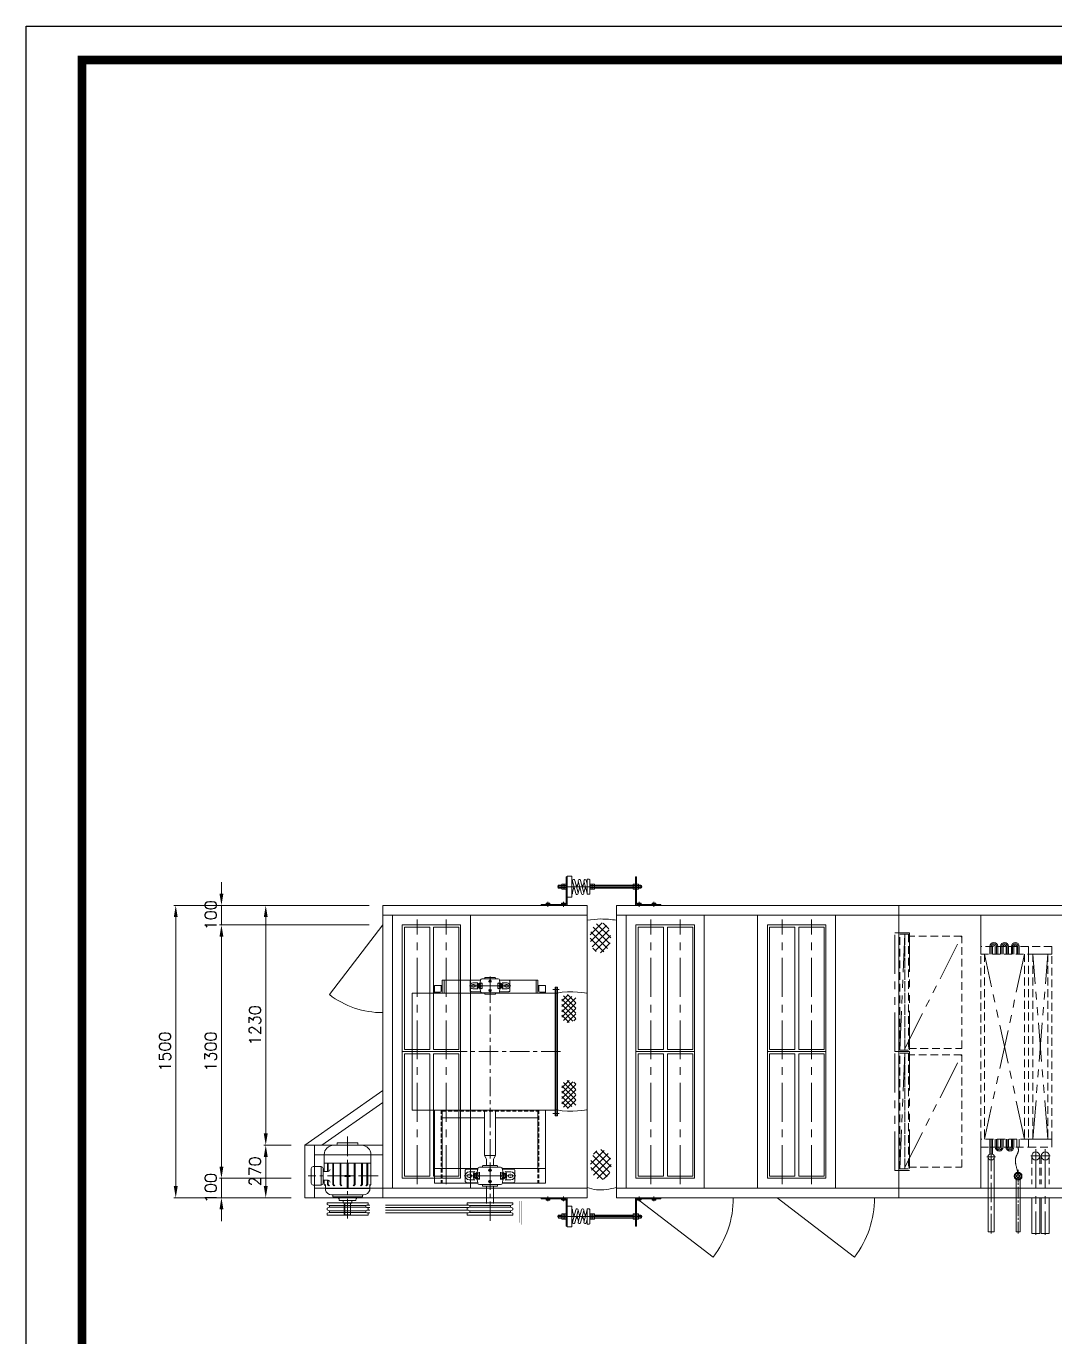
# Model space of a CAD drawing. Extents: x -50 to 18185, y -671 to 12273.
# Drawn here: x -50 to 5230, y 5548 to 12273 of the extents above; entities that cross this region are included whole.
import ezdxf

# ---------------------------------------------------------------- set-up
doc = ezdxf.new("R2010")
doc.units = 0
doc.header["$LTSCALE"] = 80
doc.header["$MEASUREMENT"] = 0
for name, pattern in [('CEN', [26, 20, -2, 2, -2]), ('CENTER', [2, 1.25, -0.25, 0.25, -0.25]), ('CENTER2', [1.125, 0.75, -0.125, 0.125, -0.125]), ('CENTERX2', [4, 2.5, -0.5, 0.5, -0.5]), ('CX2', [8.2, 0.2, -1, 6, -1]), ('H2', [4, 3, -1]), ('HIDDEN', [0.375, 0.25, -0.125]), ('HIDDENX2', [0.75, 0.5, -0.25]), ('PHANTOMX2', [5, 2.5, -0.5, 0.5, -0.5, 0.5, -0.5])]:
    doc.linetypes.add(name, pattern=pattern)
doc.layers.get('0').update_dxf_attribs({"linetype": 'CONTINUOUS', "lineweight": 18})
doc.layers.get('DEFPOINTS').update_dxf_attribs({"linetype": 'CONTINUOUS', "lineweight": 18})
for name, color, linetype, lineweight in [('2', 2, 'HIDDENX2', 18), ('3', 2, 'CONTINUOUS', 18), ('6', 3, 'CX2', 18), ('9', 2, 'H2', 18), ('ACT', 7, 'CONTINUOUS', 18), ('C', 1, 'CENTER', 18), ('CEN', 1, 'CEN', 18), ('DIM', 4, 'CONTINUOUS', 18), ('LIN', 2, 'CONTINUOUS', 18), ('NACHI', 16, 'CONTINUOUS', 18), ('SMS', 220, 'CONTINUOUS', 18), ('SOL-M-1', 4, 'CONTINUOUS', 18)]:
    doc.layers.add(name, color=color, linetype=linetype, lineweight=lineweight)
doc.layers.add('FORM', color=7, linetype='CONTINUOUS')
doc.styles.get("Standard").update_dxf_attribs({"font": 'txt.shx', "bigfont": '2hs.shx'})
doc.dimstyles.get("Standard").update_dxf_attribs({"dimscale": 0, "dimtxt": 60, "dimasz": 60, "dimexe": 10, "dimexo": 70, "dimgap": 25, "dimtad": 1, "dimdec": 0, "dimlfac": -1, "dimzin": 0, "dimdsep": 46, "dimtxsty": 'Standard', "dimcen": 0, "dimclrd": 1, "dimclre": 1, "dimadec": 0, "dimazin": 0, "dimtfac": 1, "dimtdec": 0, "dimtix": 1, "dimtmove": 1, "dimatfit": 2, "dimfxl": 0, "dimtolj": 1, "dimtzin": 0, "dimlwd": 5, "dimlwe": 5, "dimarcsym": 0})

# ---------------------------------------------------------------- blocks, each defined once
blk = doc.blocks.new('DXC-UP')
at = {"color": 2, "ltscale": 30}
for p, q in [((37.9, 50.1), (37.9, 435)), ((37.9, 435), (69.6, 435)), ((69.6, 50.1), (69.6, 435)), ((69.6, 50.1), (69.6, 435)), ((181.8, 166.3), (181.8, 435)), ((181.8, 435), (201.8, 435)), ((201.8, 435), (201.8, 166.6)), ((47.4, 0), (47.4, 35.5)), ((47.4, 0), (47.4, -40)), ((49, 0), (58.6, 0)), ((60.1, 0), (60.1, 35.5)), ((60.1, 0), (60.1, -40)), ((74.9, 0), (74.9, -40)), ((87.6, 0), (87.6, -40)), ((102.4, 0), (102.4, -40)), ((115.1, 0), (115.1, -40)), ((129.9, 0), (129.9, -40)), ((142.6, 0), (142.6, -40)), ((157.4, 0), (157.4, -40)), ((170.1, 0), (170.1, -40)), ((184.9, 0), (197.6, 0)), ((184.9, 0), (184.9, -40)), ((197.6, 0), (197.6, -40)), ((47.4, -1030), (47.4, -990)), ((60.1, -1030), (60.1, -990)), ((74.9, -1030), (74.9, -990)), ((87.6, -1030), (87.6, -990)), ((102.4, -1030), (102.4, -990)), ((115.1, -1030), (115.1, -990)), ((129.9, -1030), (129.9, -990)), ((142.6, -1030), (142.6, -990)), ((157.4, -1030), (157.4, -990)), ((170.1, -1030), (170.1, -990)), ((184.9, -1030), (184.9, -990)), ((197.6, -1030), (197.6, -990))]:
    blk.add_line(p, q, dxfattribs=at)
for centre, radius in [((192, 149.1), 20), ((53.7, 50.1), 15.9)]:
    blk.add_circle(centre, radius, dxfattribs=at)
at = {"color": 4, "linetype": 'CENTER', "ltscale": 30}
for radius in [15, 7.94]:
    blk.add_circle((192, 149.1), radius, dxfattribs=at)
at = {"color": 2, "ltscale": 30}
for centre, radius, start, end in [((95, 0), 20.1, 0, 180), ((95, 0), 7.4, 0, 180), ((150, 0), 20.1, 0, 180), ((150, 0), 7.4, 0, 180), ((67.5, -1030), 20.1, 180, 0), ((67.5, -1030), 7.4, 180, 0), ((122.5, -1030), 20.1, 180, 0), ((122.5, -1030), 7.4, 180, 0), ((177.5, -1030), 20.1, 180, 0), ((177.5, -1030), 7.4, 180, 0)]:
    blk.add_arc(centre, radius, start, end, dxfattribs=at)
at = {"color": 4, "linetype": 'CENTER', "ltscale": 30}
blk.add_open_spline([(192, 149.1), (191.8, 115.2), (162.7, 68.8), (196.8, 24.2), (192.6, 6), (191.2, 0)], degree=3, knots=[0, 0, 0, 0, 99.366065, 135.649551, 153.655823, 153.655823, 153.655823, 153.655823], dxfattribs=at)
at = {"layer": '2', "color": 1, "linetype": 'PHANTOMX2', "lineweight": 5}
for p, q in [((224.9, -990), (20, -40)), ((225, -40), (20, -990))]:
    blk.add_line(p, q, dxfattribs=at)
at = {"layer": '9', "linetype": 'HIDDENX2'}
for p, q in [((20, -990), (20, -40)), ((224.9, -990), (225, -40))]:
    blk.add_line(p, q, dxfattribs=at)
for points in [[(0, 0), (245, 0), (245, -40), (0, -40)], [(0, -990), (244.9, -990), (245, -40), (0, -40)], [(0, -990), (245, -990), (245, -1030), (0, -1030)]]:
    blk.add_lwpolyline(points, close=True, dxfattribs=at)
at = {"layer": 'CEN', "linetype": 'CENTER'}
blk.add_line((53.7, 443), (53.7, 33.6), dxfattribs=at)
at = {"layer": 'CEN', "linetype": 'CENTER2'}
blk.add_line((192, 443.6), (192, 115.9), dxfattribs=at)
at = {"layer": 'CEN', "linetype": 'CENTER', "ltscale": 30}
for p, q in [((193.1, 118.1), (192, 180.2)), ((75.9, 50.1), (31.6, 50.1)), ((53.7, 0), (53.7, 34.2)), ((53.7, -40), (53.7, 0)), ((81.2, 0), (81.2, -40)), ((108.7, 0), (108.7, -40)), ((136.2, 0), (136.2, -40)), ((163.7, 0), (163.7, -40)), ((53.7, -1030), (53.7, -990)), ((81.2, -1030), (81.2, -990)), ((108.7, -1030), (108.7, -990)), ((136.2, -1030), (136.2, -990)), ((163.7, -1030), (163.7, -990)), ((191.2, -1030), (191.2, -990))]:
    blk.add_line(p, q, dxfattribs=at)
for centre, start, end in [((95, 0), 0, 180), ((150, 0), 0, 180), ((67.5, -1030), 180, 0), ((122.5, -1030), 180, 0), ((177.5, -1030), 180, 0)]:
    blk.add_arc(centre, 13.8, start, end, dxfattribs=at)
blk = doc.blocks.new('M-F')
at = {"color": 2, "linetype": 'HIDDENX2'}
for points in [[(25.3, 8), (50.3, 8), (50.3, 602), (25.3, 602)], [(50.3, 8), (70, 8), (70, 602), (50.3, 602)]]:
    blk.add_lwpolyline(points, close=True, dxfattribs=at)
blk.add_lwpolyline([(70, 593.2), (342.3, 593.2), (342.3, 16.8), (70, 16.8)], dxfattribs=at)
at = {"layer": 'SMS', "linetype": 'PHANTOMX2'}
blk.add_lwpolyline([(0, 0), (75, 0), (75, 610), (0, 610)], close=True, dxfattribs=at)
at = {"layer": 'SOL-M-1', "color": 1, "linetype": 'PHANTOMX2'}
for p, q in [((25.3, 602), (50.3, 8)), ((50.3, 593.2), (342.3, 16.8))]:
    blk.add_line(p, q, dxfattribs=at)
blk = doc.blocks.new('*D30')
at = {"layer": 'ACT', "color": 1, "linetype": 'Continuous', "lineweight": 5}
for p, q in [((1310.1, 6531.3), (1169.8, 6531.3)), ((1179.8, 6471.3), (1179.8, 6321.3)), ((1310.1, 6261.3), (1169.8, 6261.3))]:
    blk.add_line(p, q, dxfattribs=at)
at = {"layer": 'ACT', "color": 1, "linetype": 'Continuous'}
for points in [[(1169.8, 6471.3), (1189.8, 6471.3), (1179.8, 6531.3)], [(1169.8, 6321.3), (1189.8, 6321.3), (1179.8, 6261.3)]]:
    blk.add_solid(points, dxfattribs=at)
at = {"layer": 'DEFPOINTS', "color": 0, "linetype": 'Continuous'}
for p in [(1380.1, 6531.3), (1179.8, 6261.3), (1380.1, 6261.3)]:
    blk.add_point(p, dxfattribs=at)
at = {"layer": 'ACT', "color": 0, "linetype": 'Continuous', "insert": (1124.8, 6396.3), "char_height": 60, "attachment_point": 5, "rotation": 90}
blk.add_mtext('\\A1;270', dxfattribs=at)
blk = doc.blocks.new('*D31')
at = {"color": 1, "linetype": 'Continuous', "lineweight": 5}
for p, q in [((1710.1, 7761.3), (1169.8, 7761.3)), ((1179.8, 7701.3), (1179.8, 6591.3)), ((1310.1, 6531.3), (1169.8, 6531.3))]:
    blk.add_line(p, q, dxfattribs=at)
at = {"color": 1, "linetype": 'Continuous'}
for points in [[(1169.8, 7701.3), (1189.8, 7701.3), (1179.8, 7761.3)], [(1169.8, 6591.3), (1189.8, 6591.3), (1179.8, 6531.3)]]:
    blk.add_solid(points, dxfattribs=at)
at = {"layer": 'DEFPOINTS', "color": 0, "linetype": 'Continuous'}
for p in [(1780.1, 7761.3), (1179.8, 6531.3), (1380.1, 6531.3)]:
    blk.add_point(p, dxfattribs=at)
at = {"color": 0, "linetype": 'Continuous', "insert": (1124.8, 7146.3), "char_height": 60, "attachment_point": 5, "rotation": 90}
blk.add_mtext('\\A1;1230', dxfattribs=at)
blk = doc.blocks.new('*D26')
at = {"color": 1, "linetype": 'Continuous', "lineweight": 5}
for p, q in [((952.4, 6421.3), (952.4, 6481.3)), ((1310.1, 6361.3), (942.4, 6361.3)), ((952.4, 6261.3), (952.4, 6361.3)), ((1310.1, 6261.3), (942.4, 6261.3)), ((952.4, 6201.3), (952.4, 6141.3))]:
    blk.add_line(p, q, dxfattribs=at)
at = {"color": 1, "linetype": 'Continuous'}
for points in [[(942.4, 6421.3), (962.4, 6421.3), (952.4, 6361.3)], [(942.4, 6201.3), (962.4, 6201.3), (952.4, 6261.3)]]:
    blk.add_solid(points, dxfattribs=at)
at = {"layer": 'DEFPOINTS', "color": 0, "linetype": 'Continuous'}
for p in [(952.4, 6361.3), (1380.1, 6361.3), (1380.1, 6261.3)]:
    blk.add_point(p, dxfattribs=at)
at = {"color": 0, "linetype": 'Continuous', "insert": (897.4, 6311.3), "char_height": 60, "attachment_point": 5, "rotation": 90}
blk.add_mtext('\\A1;100', dxfattribs=at)
blk = doc.blocks.new('*D27')
at = {"color": 1, "linetype": 'Continuous', "lineweight": 5}
for p, q in [((1710.1, 7661.3), (942.4, 7661.3)), ((952.4, 6421.3), (952.4, 7601.3)), ((1310.1, 6361.3), (942.4, 6361.3))]:
    blk.add_line(p, q, dxfattribs=at)
at = {"color": 1, "linetype": 'Continuous'}
for points in [[(942.4, 7601.3), (962.4, 7601.3), (952.4, 7661.3)], [(942.4, 6421.3), (962.4, 6421.3), (952.4, 6361.3)]]:
    blk.add_solid(points, dxfattribs=at)
at = {"layer": 'DEFPOINTS', "color": 0, "linetype": 'Continuous'}
for p in [(952.4, 7661.3), (1780.1, 7661.3), (1380.1, 6361.3)]:
    blk.add_point(p, dxfattribs=at)
at = {"color": 0, "linetype": 'Continuous', "insert": (897.4, 7011.3), "char_height": 60, "attachment_point": 5, "rotation": 90}
blk.add_mtext('\\A1;1300', dxfattribs=at)
blk = doc.blocks.new('*D28')
at = {"color": 1, "linetype": 'Continuous', "lineweight": 5}
for p, q in [((952.4, 7821.3), (952.4, 7881.3)), ((1710.1, 7761.3), (942.4, 7761.3)), ((952.4, 7661.3), (952.4, 7761.3)), ((1710.1, 7661.3), (942.4, 7661.3)), ((952.4, 7601.3), (952.4, 7541.3))]:
    blk.add_line(p, q, dxfattribs=at)
at = {"color": 1, "linetype": 'Continuous'}
for points in [[(942.4, 7821.3), (962.4, 7821.3), (952.4, 7761.3)], [(942.4, 7601.3), (962.4, 7601.3), (952.4, 7661.3)]]:
    blk.add_solid(points, dxfattribs=at)
at = {"layer": 'DEFPOINTS', "color": 0, "linetype": 'Continuous'}
for p in [(952.4, 7761.3), (1780.1, 7761.3), (1780.1, 7661.3)]:
    blk.add_point(p, dxfattribs=at)
at = {"color": 0, "linetype": 'Continuous', "insert": (897.4, 7711.3), "char_height": 60, "attachment_point": 5, "rotation": 90}
blk.add_mtext('\\A1;100', dxfattribs=at)
blk = doc.blocks.new('*D29')
at = {"color": 1, "linetype": 'Continuous', "lineweight": 5}
for p, q in [((1710.1, 7761.3), (707.8, 7761.3)), ((717.8, 6321.3), (717.8, 7701.3)), ((1310.1, 6261.3), (707.8, 6261.3))]:
    blk.add_line(p, q, dxfattribs=at)
at = {"color": 1, "linetype": 'Continuous'}
for points in [[(707.8, 7701.3), (727.8, 7701.3), (717.8, 7761.3)], [(707.8, 6321.3), (727.8, 6321.3), (717.8, 6261.3)]]:
    blk.add_solid(points, dxfattribs=at)
at = {"layer": 'DEFPOINTS', "color": 0, "linetype": 'Continuous'}
for p in [(717.8, 7761.3), (1780.1, 7761.3), (1380.1, 6261.3)]:
    blk.add_point(p, dxfattribs=at)
at = {"color": 0, "linetype": 'Continuous', "insert": (662.8, 7011.3), "char_height": 60, "attachment_point": 5, "rotation": 90}
blk.add_mtext('\\A1;1500', dxfattribs=at)
blk = doc.blocks.new('HTR(FRONT)')
at = {"layer": 'CEN', "lineweight": 15}
for p, q in [((518, 106.6), (83.3, 106.6)), ((35.1, 3.1), (35.1, 28.3)), ((114.4, 3.1), (114.4, 28.3)), ((503.4, 3.1), (503.4, 28.3)), ((579.3, 3.1), (579.3, 28.3))]:
    blk.add_line(p, q, dxfattribs=at)
at = {"layer": 'DIM', "lineweight": 15}
for p, q in [((106, 112.8), (88, 112.8)), ((106, 100.4), (88, 100.4)), ((169.9, 100.4), (166.6, 100.4)), ((186.6, 112.8), (179.7, 112.8)), ((183.3, 100.4), (183, 100.4)), ((199.7, 100.4), (196.4, 100.4)), ((215.6, 112.8), (209.5, 112.8)), ((228.7, 100.4), (225.4, 100.4)), ((472.4, 112.8), (273.8, 112.8)), ((472.4, 100.4), (273.8, 100.4)), ((500.3, 112.8), (513.7, 112.8)), ((500.3, 100.4), (513.7, 100.4))]:
    blk.add_line(p, q, dxfattribs=at)
at = {"layer": 'LIN', "lineweight": 15}
for p, q in [((129.1, 156.3), (133.9, 156.3)), ((129.1, 15), (129.1, 156.3)), ((158.3, 160.2), (133.9, 160.2)), ((133.9, 10.2), (133.9, 160.2)), ((158.3, 53), (158.3, 160.2)), ((177.5, 71.8), (160.6, 134.8)), ((189.8, 75.1), (172.9, 138.1)), ((207.3, 71.8), (190.5, 134.8)), ((219.6, 75.1), (202.7, 138.1)), ((236.2, 72.5), (219.5, 134.8)), ((236.2, 121.4), (231.7, 138.1)), ((236.2, 67.6), (236.2, 145.6)), ((245.9, 145.6), (236.2, 145.6)), ((250.8, 72.5), (250.8, 140.7)), ((488.8, 156.3), (483.9, 156.3)), ((483.9, 10.2), (483.9, 156.3)), ((488.8, 15), (488.8, 156.3)), ((87, 111.8), (89.6, 114.4)), ((87, 101.4), (87, 111.8)), ((87, 101.4), (89.6, 98.8)), ((106, 114.4), (89.6, 114.4)), ((89.6, 98.8), (89.6, 114.4)), ((106, 98.8), (89.6, 98.8)), ((106, 96.5), (106, 116.7)), ((107.8, 120.1), (115.8, 120.1)), ((107.8, 113.3), (115.8, 113.3)), ((107.8, 99.9), (115.8, 99.9)), ((107.8, 93.1), (115.8, 93.1)), ((117.5, 96.5), (117.5, 116.7)), ((119.3, 120.1), (127.3, 120.1)), ((119.3, 113.3), (127.3, 113.3)), ((119.3, 99.9), (127.3, 99.9)), ((119.3, 93.1), (127.3, 93.1)), ((158.3, 118.4), (161.7, 131.1)), ((161, 75.1), (158.3, 85.2)), ((160.4, 77.3), (168.2, 106.6)), ((170.3, 98.8), (166.1, 98.8)), ((187, 114.4), (179.2, 114.4)), ((183.1, 99.9), (191.5, 131.1)), ((189.7, 75.5), (198, 106.6)), ((200.1, 98.8), (195.9, 98.8)), ((216, 114.4), (209, 114.4)), ((212.5, 101.3), (220.5, 131.1)), ((219.1, 76.9), (227.1, 106.6)), ((229.1, 98.8), (225, 98.8)), ((245.9, 67.6), (236.2, 67.6)), ((252.6, 120.1), (260.6, 120.1)), ((252.6, 113.3), (260.6, 113.3)), ((252.6, 99.9), (260.6, 99.9)), ((252.6, 93.1), (260.6, 93.1)), ((262.3, 96.5), (262.3, 116.7)), ((264.1, 120.1), (272.1, 120.1)), ((264.1, 113.3), (272.1, 113.3)), ((264.1, 99.9), (272.1, 99.9)), ((264.1, 93.1), (272.1, 93.1)), ((273.8, 96.5), (273.8, 116.7)), ((472.4, 114.4), (273.8, 114.4)), ((472.4, 98.8), (273.8, 98.8)), ((472.4, 96.5), (472.4, 116.7)), ((474.2, 120.1), (482.2, 120.1)), ((474.2, 113.3), (482.2, 113.3)), ((474.2, 99.9), (482.2, 99.9)), ((474.2, 93.1), (482.2, 93.1)), ((498.5, 120.1), (490.6, 120.1)), ((498.5, 113.3), (490.6, 113.3)), ((498.5, 99.9), (490.6, 99.9)), ((498.5, 93.1), (490.6, 93.1)), ((500.3, 96.5), (500.3, 116.7)), ((500.3, 114.4), (512, 114.4)), ((500.3, 98.8), (512, 98.8)), ((512, 98.8), (512, 114.4)), ((514.6, 111.8), (512, 114.4)), ((514.6, 101.4), (512, 98.8)), ((514.6, 101.4), (514.6, 111.8)), ((0, 15), (129.1, 15)), ((0, 10.2), (0, 15)), ((0, 10.2), (133.9, 10.2)), ((25.5, 21.2), (25.5, 15)), ((27.9, 22), (42.2, 22)), ((30.3, 21.2), (30.3, 15)), ((39.8, 21.2), (39.8, 15)), ((44.6, 21.2), (44.6, 15)), ((104.9, 21.2), (104.9, 15)), ((107.3, 22), (121.6, 22)), ((109.7, 21.2), (109.7, 15)), ((119.2, 21.2), (119.2, 15)), ((124, 21.2), (124, 15)), ((158.3, 53), (133.9, 53)), ((614.4, 10.2), (483.9, 10.2)), ((614.4, 15), (488.8, 15)), ((493.9, 21.2), (493.9, 15)), ((510.6, 22), (496.2, 22)), ((498.6, 21.2), (498.6, 15)), ((508.2, 21.2), (508.2, 15)), ((513, 21.2), (513, 15)), ((569.8, 21.2), (569.8, 15)), ((586.5, 22), (572.2, 22)), ((574.5, 21.2), (574.5, 15)), ((584.1, 21.2), (584.1, 15)), ((588.9, 21.2), (588.9, 15)), ((614.4, 10.2), (614.4, 15))]:
    blk.add_line(p, q, dxfattribs=at)
at = {"layer": 'LIN', "lineweight": 15, "extrusion": (0, 0, -1)}
for centre, major_axis, ratio, start_param, end_param in [((166.8, 136.5), (3.26, 5.66), 0.940173, 3.959121, 7.100714), ((196.6, 136.5), (3.26, 5.66), 0.940173, 3.959121, 7.100714), ((225.6, 136.5), (3.28, 5.65), 0.939855, 3.955239, 7.096831), ((245.9, 140.7), (3.44, 3.44), 1, -0.785398, 0.785398), ((119.8, 106.6), (-9.72, 9.72), 1, 4.984733, 6.010841), ((110.1, 116.7), (2.9, 2.9), 1, 2.960705, 4.893277), ((110.1, 96.5), (2.9, 2.9), 1, 2.960705, 4.893277), ((113.4, 116.7), (2.9, 2.9), 1, -0.180888, 1.751684), ((103.8, 106.6), (-9.72, 9.72), 1, 1.843141, 2.869248), ((113.4, 96.5), (2.9, 2.9), 1, -0.180888, 1.751684), ((131.3, 106.6), (-9.72, 9.72), 1, 4.984733, 6.010841), ((121.6, 116.7), (-2.9, 2.9), 1, 4.531501, 6.464073), ((121.6, 96.5), (-2.9, 2.9), 1, 4.531501, 6.464073), ((125, 116.7), (2.9, 2.9), 1, -0.180888, 1.751684), ((115.3, 106.6), (-9.72, 9.72), 1, 1.843141, 2.869248), ((125, 96.5), (2.9, 2.9), 1, -0.180888, 1.751684), ((154.9, 73.4), (-4.48, 4.48), 1, 2.094395, 3.35719), ((183.7, 73.4), (3.28, 5.65), 0.939855, 0.813646, 3.955239), ((213.5, 73.4), (3.26, 5.66), 0.940173, 0.817528, 3.959121), ((245.9, 72.5), (-3.44, 3.44), 1, 2.356194, 3.926991), ((264.6, 106.6), (-9.72, 9.72), 1, 4.984733, 6.010841), ((254.9, 116.7), (-2.9, 2.9), 1, 4.531501, 6.464073), ((254.9, 96.5), (-2.9, 2.9), 1, 4.531501, 6.464073), ((258.2, 116.7), (2.9, 2.9), 1, -0.180888, 1.751684), ((248.6, 106.6), (-9.72, 9.72), 1, 1.843141, 2.869248), ((258.2, 96.5), (-2.9, 2.9), 1, 1.389909, 3.32248), ((276.1, 106.6), (-9.72, 9.72), 1, 4.984733, 6.010841), ((266.4, 116.7), (2.9, 2.9), 1, 2.960705, 4.893277), ((266.4, 96.5), (2.9, 2.9), 1, 2.960705, 4.893277), ((269.7, 116.7), (-2.9, 2.9), 1, 1.389909, 3.32248), ((260.1, 106.6), (-9.72, 9.72), 1, 1.843141, 2.869248), ((269.7, 96.5), (-2.9, 2.9), 1, 1.389909, 3.32248), ((486.2, 106.6), (9.72, 9.72), 1, 3.413937, 4.440045), ((476.5, 116.7), (-2.9, 2.9), 1, 4.531501, 6.464073), ((476.5, 96.5), (-2.9, 2.9), 1, 4.531501, 6.464073), ((479.8, 116.7), (-2.9, 2.9), 1, 1.389909, 3.32248), ((470.2, 106.6), (9.72, 9.72), 1, 0.272344, 1.298452), ((479.8, 96.5), (2.9, 2.9), 1, -0.180888, 1.751684), ((502.5, 106.6), (9.72, 9.72), 1, 3.413937, 4.440045), ((492.9, 116.7), (2.9, 2.9), 1, 2.960705, 4.893277), ((492.9, 96.5), (2.9, 2.9), 1, 2.960705, 4.893277), ((496.2, 116.7), (-2.9, 2.9), 1, 1.389909, 3.32248), ((486.6, 106.6), (9.72, 9.72), 1, 0.272344, 1.298452), ((496.2, 96.5), (2.9, 2.9), 1, -0.180888, 1.751684), ((27.9, 18.4), (-2.59, 2.59), 1, 0.074986, 1.49581), ((35.1, 8.7), (9.42, 9.42), 1, -1.15217, -0.418626), ((42.2, 18.4), (-2.59, 2.59), 1, 0.074986, 1.49581), ((107.3, 18.4), (-2.59, 2.59), 1, 0.074986, 1.49581), ((114.4, 8.7), (9.42, 9.42), 1, -1.15217, -0.418626), ((121.6, 18.4), (-2.59, 2.59), 1, 0.074986, 1.49581), ((496.2, 18.4), (-2.59, 2.59), 1, 0.074986, 1.49581), ((503.4, 8.7), (9.42, 9.42), 1, -1.15217, -0.418626), ((510.6, 18.4), (-2.59, 2.59), 1, 0.074986, 1.49581), ((572.2, 18.4), (-2.59, 2.59), 1, 0.074986, 1.49581), ((579.3, 8.7), (9.42, 9.42), 1, -1.15217, -0.418626), ((586.5, 18.4), (-2.59, 2.59), 1, 0.074986, 1.49581)]:
    blk.add_ellipse(centre, major_axis=major_axis, ratio=ratio, start_param=start_param, end_param=end_param, dxfattribs=at)
blk = doc.blocks.new('06A')
at = {"layer": 'NACHI', "color": 1}
for p, q in [((-7.5, 67.4), (-1.2, 67.4)), ((0, 87.9), (0, 68.7)), ((1.2, 67.4), (7.5, 67.4)), ((-106.2, 42.5), (-88.8, 42.5)), ((-85.9, 42.5), (-84.1, 42.5)), ((-81.2, 42.5), (-3.8, 42.5)), ((-53.8, 51.5), (-53.8, 43.8)), ((-53.8, 42.8), (-53.8, 42.2)), ((-53.8, 41.2), (-53.8, 33.5)), ((-7.5, 17.6), (-1.2, 17.6)), ((-0.9, 42.5), (0.9, 42.5)), ((-0.3, 17.6), (0.3, 17.6)), ((0, 66.2), (0, 46.2)), ((0, 43.4), (0, 41.6)), ((0, 38.8), (0, 18.8)), ((0, 17.9), (0, 17.3)), ((0, 16.3), (0, -2.9)), ((1.2, 17.6), (7.5, 17.6)), ((3.8, 42.5), (81.2, 42.5)), ((53.8, 51.5), (53.8, 43.8)), ((53.8, 42.8), (53.8, 42.2)), ((53.8, 41.2), (53.8, 33.5)), ((84.1, 42.5), (85.9, 42.5)), ((88.8, 42.5), (106.2, 42.5))]:
    blk.add_line(p, q, dxfattribs=at)
at = {"layer": 'NACHI', "color": 6}
for p, q in [((-0.3, 67.4), (0.3, 67.4)), ((0, 67.7), (0, 67.1))]:
    blk.add_line(p, q, dxfattribs=at)
at = {"layer": 'NACHI', "color": 0}
for p, q in [((-41.7, 56.2), (-49.8, 56.2)), ((-41.7, 28.8), (-49.8, 28.8)), ((4, 62.4), (-4, 62.4)), ((4, 22.6), (-4, 22.6)), ((41.7, 56.2), (49.8, 56.2))]:
    blk.add_line(p, q, dxfattribs=at)
at = {"layer": 'NACHI', "color": 16}
blk.add_line((41.7, 28.8), (49.8, 28.8), dxfattribs=at)
at = {"layer": 'NACHI', "color": 0}
for points in [[(-48.5, 12.5), (-96.7, 12.5, -0.414214), (-102.5, 18.3), (-102.5, 66.7, -0.414214), (-96.7, 72.5), (-48.5, 72.5)], [(27.5, 78.3), (27.5, 83.3, 0.414214), (25.8, 85), (-25.8, 85, 0.414214), (-27.5, 83.3), (-27.5, 78.3)], [(5.5, 61.9, -0.236068), (5, 62.9), (5, 67.4, 1), (-5, 67.4), (-5, 62.9, -0.236068), (-5.5, 61.9)], [(48.5, 12.5), (96.7, 12.5, 0.414214), (102.5, 18.3), (102.5, 66.7, 0.414214), (96.7, 72.5), (48.5, 72.5)], [(-64.5, 26, 0.236068), (-67.5, 27.5), (-87.5, 27.5, -1), (-87.5, 57.5), (-67.5, 57.5, 0.236068), (-64.5, 59)], [(-40.7, 27, 0.267949), (-45.2, 30.8), (-55.5, 32.7, -0.8391), (-55.5, 52.3), (-45.2, 54.2, 0.267949), (-40.7, 58)], [(-40.1, 28.6), (-40.1, 39.8, 0.333333), (-40.1, 45.2), (-40.1, 56.4)], [(27.5, 6.7), (27.5, 1.7, -0.414214), (25.8, 0), (-25.8, 0, -0.414214), (-27.5, 1.7), (-27.5, 6.7)], [(5.5, 23.1, 0.236068), (5, 22.1), (5, 17.6, -1), (-5, 17.6), (-5, 22.1, 0.236068), (-5.5, 23.1)], [(40.1, 56.4), (40.1, 45.2, 0.333333), (40.1, 39.8), (40.1, 28.6)], [(40.7, 58, 0.267949), (45.2, 54.2), (55.5, 52.3, -0.8391), (55.5, 32.7), (45.2, 30.8, 0.267949), (40.7, 27)], [(64.5, 59, 0.236068), (67.5, 57.5), (87.5, 57.5, -1), (87.5, 27.5), (67.5, 27.5, 0.236068), (64.5, 26)]]:
    blk.add_lwpolyline(points, format="xyb", dxfattribs=at)
for points in [[(-42.6, 6.7), (42.6, 6.7, 0.36397), (48.3, 11.5), (51, 27.1, -0.267949), (53, 29.5), (57.9, 31.2, 0.700208), (57.9, 53.8), (53, 55.5, -0.267949), (51, 57.9), (48.3, 73.5, 0.36397), (42.6, 78.3), (-42.6, 78.3, 0.36397), (-48.3, 73.5), (-51, 57.9, -0.267949), (-53, 55.5), (-57.9, 53.8, 0.700208), (-57.9, 31.2), (-53, 29.5, -0.267949), (-51, 27.1), (-48.3, 11.5, 0.36397)], [(-82.5, 50), (-87.5, 50, 1), (-87.5, 35), (-82.5, 35, 1)], [(87.5, 50), (82.5, 50, 1), (82.5, 35), (87.5, 35, 1)]]:
    blk.add_lwpolyline(points, format="xyb", close=True, dxfattribs=at)
for points in [[(-49.4, 50), (-58.1, 50), (-62.4, 42.5), (-58.1, 35), (-49.4, 35), (-45.1, 42.5)], [(58.1, 50), (49.4, 50), (45.1, 42.5), (49.4, 35), (58.1, 35), (62.4, 42.5)]]:
    blk.add_lwpolyline(points, close=True, dxfattribs=at)
for centre, radius in [((0, 67.4), 3), ((0, 67.4), 2), ((-53.8, 42.5), 7.5), ((53.8, 42.5), 7.5)]:
    blk.add_circle(centre, radius, dxfattribs=at)
for centre, start, end in [((53.8, 42.5), 173.51341, 186.48659), ((-53.8, 42.5), 353.51341, 6.48659)]:
    blk.add_arc(centre, 119.5, start, end, dxfattribs=at)
blk = doc.blocks.new('122')
at = {"color": 0, "linetype": 'Continuous'}
for p, q in [((-55.4, 16.4), (-65.1, 16.4)), ((4.8, 24.1), (-4.8, 24.1)), ((55.4, 16.4), (65.1, 16.4)), ((-55.4, -16.4), (-65.1, -16.4)), ((4.8, -24.1), (-4.8, -24.1)), ((55.4, -16.4), (65.1, -16.4))]:
    blk.add_line(p, q, dxfattribs=at)
for points in [[(-63.7, -35), (-118.5, -35, -0.414214), (-127.5, -25.9), (-127.5, 25.9, -0.414214), (-118.5, 35), (-63.7, 35)], [(-78.5, -22, 0.236068), (-82.5, -20), (-107.5, -20, -1), (-107.5, 20), (-82.5, 20, 0.236068), (-78.5, 22)], [(-54.2, -18.6, 0.267949), (-59.6, -14), (-72, -11.8, -0.8391), (-72, 11.8), (-59.6, 14, 0.267949), (-54.2, 18.6)], [(-53.5, -16.7), (-53.5, -3.3, 0.333333), (-53.5, 3.3), (-53.5, 16.7)], [(38.5, 44.1), (38.5, 50.4, 0.414214), (36.4, 52.5), (-36.4, 52.5, 0.414214), (-38.5, 50.4), (-38.5, 44.1)], [(6.6, 23.5, -0.236068), (6, 24.7), (6, 30.1, 1), (-6, 30.1), (-6, 24.7, -0.236068), (-6.6, 23.5)], [(53.5, 16.7), (53.5, 3.3, 0.333333), (53.5, -3.3), (53.5, -16.7)], [(54.2, 18.6, 0.267949), (59.6, 14), (72, 11.8, -0.8391), (72, -11.8), (59.6, -14, 0.267949), (54.2, -18.6)], [(63.7, -35), (118.5, -35, 0.414214), (127.5, -25.9), (127.5, 25.9, 0.414214), (118.5, 35), (63.7, 35)], [(78.5, 22, 0.236068), (82.5, 20), (107.5, 20, -1), (107.5, -20), (82.5, -20, 0.236068), (78.5, -22)], [(38.5, -44.1), (38.5, -50.4, -0.414214), (36.4, -52.5), (-36.4, -52.5, -0.414214), (-38.5, -50.4), (-38.5, -44.1)], [(6.6, -23.5, 0.236068), (6, -24.7), (6, -30.1, -1), (-6, -30.1), (-6, -24.7, 0.236068), (-6.6, -23.5)]]:
    blk.add_lwpolyline(points, format="xyb", dxfattribs=at)
for points in [[(-102.5, 9), (-107.5, 9, 1), (-107.5, -9), (-102.5, -9, 1)], [(-54.5, -44.1), (54.5, -44.1, 0.36397), (63.4, -36.6), (66.5, -18.9, -0.267949), (69.4, -15.5), (74.8, -13.5, 0.700208), (74.8, 13.5), (69.4, 15.5, -0.267949), (66.5, 18.9), (63.4, 36.6, 0.36397), (54.5, 44.1), (-54.5, 44.1, 0.36397), (-63.4, 36.6), (-66.5, 18.9, -0.267949), (-69.4, 15.5), (-74.8, 13.5, 0.700208), (-74.8, -13.5), (-69.4, -15.5, -0.267949), (-66.5, -18.9), (-63.4, -36.6, 0.36397)], [(107.5, 9), (102.5, 9, 1), (102.5, -9), (107.5, -9, 1)]]:
    blk.add_lwpolyline(points, format="xyb", close=True, dxfattribs=at)
for points in [[(-64.7, 9), (-75.1, 9), (-80.3, 0), (-75.1, -9), (-64.7, -9), (-59.5, 0)], [(75.1, 9), (64.7, 9), (59.5, 0), (64.7, -9), (75.1, -9), (80.3, 0)]]:
    blk.add_lwpolyline(points, close=True, dxfattribs=at)
for centre, radius in [((-69.9, 0), 9), ((0, 30.1), 3.6), ((0, 30.1), 2.4), ((69.9, 0), 9)]:
    blk.add_circle(centre, radius, dxfattribs=at)
for centre, start, end in [((69.9, 0), 173.29431, 186.70569), ((-69.9, 0), 353.29431, 6.70569)]:
    blk.add_arc(centre, 154.2, start, end, dxfattribs=at)
at = {"layer": 'NACHI', "color": 1}
for p, q in [((-132.5, 0), (-110, 0)), ((-106.2, 0), (-103.8, 0)), ((-100, 0), (-5, 0)), ((-69.9, 10.8), (-69.9, 1.5)), ((-69.9, 0.4), (-69.9, -0.4)), ((-9, 30.1), (-1.5, 30.1)), ((-1.2, 0), (1.2, 0)), ((-0.4, 30.1), (0.4, 30.1)), ((0, 57), (0, 31.6)), ((0, 30.4), (0, 29.7)), ((0, 28.6), (0, 5)), ((0, 1.2), (0, -1.2)), ((1.5, 30.1), (9, 30.1)), ((5, 0), (100, 0)), ((69.9, 10.8), (69.9, 1.5)), ((69.9, 0.4), (69.9, -0.4)), ((103.8, 0), (106.2, 0)), ((110, 0), (132.5, 0)), ((-69.9, -1.5), (-69.9, -10.8)), ((-9, -30.1), (-1.5, -30.1)), ((-0.4, -30.1), (0.4, -30.1)), ((0, -5), (0, -28.6)), ((0, -29.7), (0, -30.4)), ((0, -31.6), (0, -57)), ((1.5, -30.1), (9, -30.1)), ((69.9, -1.5), (69.9, -10.8))]:
    blk.add_line(p, q, dxfattribs=at)
blk = doc.blocks.new('3.7-2')
for p, q in [((-71.9, 357), (-58.8, 357)), ((-52.8, 363), (-52.8, 369)), ((-52.8, 369), (0, 369)), ((52.8, 369), (0, 369)), ((52.8, 363), (52.8, 369)), ((71.9, 357), (58.8, 357)), ((-120, 222.7), (-120, 308.9)), ((120, 155.5), (120, 308.9)), ((-187, 162.7), (-187, 237.3)), ((-177, 247.3), (-135.7, 247.3)), ((-135.7, 247.3), (-135.7, 152.7)), ((-125.7, 162.7), (-125.7, 237.3)), ((-125.7, 222.7), (-100.4, 222.7)), ((0, 264.5), (-120, 264.5)), ((-103.5, 222.7), (-103.5, 264.5)), ((-99.1, 222.8), (-99.1, 264.5)), ((-76, 155.5), (-76, 264.5)), ((-71.6, 155.5), (-71.6, 264.5)), ((-38.5, 155.5), (-38.5, 264.5)), ((-34.1, 155.5), (-34.1, 264.5)), ((-13.9, 202.5), (13.9, 202.5)), ((-13.9, 197.5), (-13.9, 202.5)), ((-2.2, 135.5), (-2.2, 264.5)), ((0, 264.5), (120, 264.5)), ((2.2, 135.5), (2.2, 264.5)), ((13.9, 197.5), (13.9, 202.5)), ((34.1, 155.5), (34.1, 264.5)), ((38.5, 155.5), (38.5, 264.5)), ((71.6, 155.5), (71.6, 264.5)), ((76, 155.5), (76, 264.5)), ((99.1, 155.5), (99.1, 264.5)), ((103.5, 155.5), (103.5, 264.5)), ((-177, 152.7), (-135.7, 152.7)), ((-125.7, 177.3), (-100.4, 177.3)), ((-120, 155.5), (-120, 177.3)), ((-120, 155.5), (-114, 148.6)), ((-114, 127.3), (-114, 155.8)), ((0, 135.5), (-114, 135.5)), ((-103.5, 155.5), (-103.5, 177.3)), ((-103.5, 155.5), (-97.5, 148.6)), ((-99.1, 155.5), (-99.1, 177.2)), ((-99.1, 155.5), (-93.1, 148.6)), ((-76, 155.5), (-70, 148.6)), ((-71.6, 155.5), (-65.6, 148.6)), ((-38.5, 155.5), (-32.5, 148.6)), ((-34.1, 155.5), (-30.1, 148.6)), ((-13.9, 197.5), (13.9, 197.5)), ((2.2, 155.5), (-2.2, 155.5)), ((0, 135.5), (114, 135.5)), ((34.1, 155.5), (28.1, 148.6)), ((38.5, 155.5), (32.5, 148.6)), ((71.6, 155.5), (65.6, 148.6)), ((76, 155.5), (70, 148.6)), ((99.1, 155.5), (93.1, 148.6)), ((103.5, 155.5), (97.5, 148.6)), ((114, 127.3), (114, 155.8)), ((120, 155.5), (114, 148.6)), ((-81.8, 103.3), (0, 103.3)), ((-76, 92.5), (-76, 103.3)), ((-76, 92.5), (0, 92.5)), ((-42.7, 74.5), (-42.7, 73.3)), ((-42.7, 73.3), (0, 73.3)), ((-22.4, 73.3), (-22.4, 60)), ((81.8, 103.3), (0, 103.3)), ((76, 92.5), (0, 92.5)), ((42.7, 73.3), (0, 73.3)), ((22.4, 73.3), (22.4, 60)), ((42.7, 74.5), (42.7, 73.3)), ((76, 92.5), (76, 103.3)), ((-22.4, 60), (0, 60)), ((-18, 0), (-18, 52.3)), ((-14, 52.3), (-18, 52.3)), ((-18, 0), (0, 0)), ((-14, 0), (-14, 60)), ((22.4, 60), (0, 60)), ((14, 0), (0, 0)), ((14, 0), (14, 60))]:
    blk.add_line(p, q)
for centre, radius, start, end in [((-71.9, 308.9), 48.1, 90, 180), ((-58.8, 363), 6.01, 270, 0), ((58.8, 363), 6.01, 180, 270), ((71.9, 308.9), 48.1, 0, 90), ((-177, 237.3), 10, 90, 180), ((-135.7, 237.3), 10, 0, 90), ((-100.4, 232.7), 10, 270, 0), ((-177, 162.7), 10, 180, 270), ((-135.7, 162.7), 10, 270, 0), ((-100.4, 167.3), 10, 0, 90), ((-82.8, 135.5), 32.2, 194.68832, 271.88625), ((-60.8, 74.5), 18, 0, 90), ((60.8, 74.5), 18, 90, 180), ((82.8, 135.5), 32.2, 268.11375, 345.31168)]:
    blk.add_arc(centre, radius, start, end)
at = {"layer": '3', "linetype": 'CENTER'}
for p, q in [((0, 401.7), (0, -22)), ((156.6, 200), (-201.8, 200))]:
    blk.add_line(p, q, dxfattribs=at)
blk = doc.blocks.new('form')
at = {"layer": 'FORM', "color": 3}
blk.add_lwpolyline([(0, 562.79), (792.83, 562.79), (792.83, 0), (0, 0)], close=True, dxfattribs=at)
at = {"layer": 'FORM', "color": 2, "const_width": 1.94}
blk.add_lwpolyline([(12.48, 6.47), (12.48, 555.28), (781.78, 555.28), (781.78, 6.47)], close=True, dxfattribs=at)
blk = doc.blocks.new('A$C504B3DFC')
at = {"xscale": 20, "yscale": 20, "zscale": 20}
blk.add_blockref('form', (0, -11255.8), dxfattribs=at)

msp = doc.modelspace()

# ---------------------------------------------------------------- hatches: boundary and pattern name
at = {"layer": '2', "linetype": 'Continuous'}
h = msp.add_hatch(dxfattribs=at)
h.set_pattern_fill('ANSI37', color=256, scale=153.425, angle=-90, style=0)
h.set_pattern_definition([(45, (-1635.122, 412.933), (13.56098, -13.56098), []), (315, (-1635.122, 412.933), (-13.56098, -13.56098), [])])
h.paths.add_polyline_path([(2742.4, 7298.1), (2750.5, 7293.6), (2759.9, 7290), (2771.2, 7288.5), (2771.2, 7173.1), (2731.5, 7158.6), (2699, 7175.9), (2699, 7288.4), (2710.2, 7299), (2719.4, 7303.9), (2727.5, 7304.5), (2734.9, 7302.2)])
h = msp.add_hatch(dxfattribs=at)
h.set_pattern_fill('ANSI37', color=256, scale=153.425, angle=-90, style=0)
h.set_pattern_definition([(315, (-1635.122, 13610.758), (13.56098, 13.56098), []), (45, (-1635.122, 13610.758), (-13.56098, 13.56098), [])])
h.paths.add_polyline_path([(2742.4, 6725.6), (2750.5, 6730.1), (2759.9, 6733.7), (2771.2, 6735.2), (2771.2, 6850.6), (2731.5, 6865.1), (2699, 6847.8), (2699, 6735.3), (2710.2, 6724.7), (2719.4, 6719.8), (2727.5, 6719.2), (2734.9, 6721.5)])
at = {"layer": 'ACT', "linetype": 'Continuous'}
h = msp.add_hatch(dxfattribs=at)
h.set_pattern_fill('ANSI37', color=256, scale=8, angle=-90, style=0)
h.set_pattern_definition([(225, (6195.065, 13187.233), (-17.96051, 17.96051), []), (135, (6195.065, 13187.233), (17.96051, 17.96051), [])])
edge = h.paths.add_edge_path()
edge.add_ellipse((2897.7, 7596), major_axis=(0, 76.9), ratio=0.691358, start_angle=0, end_angle=360, ccw=False)
h = msp.add_hatch(dxfattribs=at)
h.set_pattern_fill('ANSI37', color=256, scale=8, angle=-90, style=0)
h.set_pattern_definition([(135, (6197.974, 840.277), (-17.96051, -17.96051), []), (225, (6197.974, 840.277), (17.96051, -17.96051), [])])
edge = h.paths.add_edge_path()
edge.add_ellipse((2900.6, 6431.5), major_axis=(0, -76.9), ratio=0.691358, start_angle=0, end_angle=360)

# ---------------------------------------------------------------- linework, layer by layer
at = {"linetype": 'Continuous'}
for p, q in [((1830.1, 7711.3), (1780.1, 7711.3)), ((4850.1, 7551.3), (4850.1, 7711.3)), ((2180.1, 7011.3), (1880.1, 7011.3)), ((3380.1, 7011.3), (3080.1, 7011.3)), ((4055.1, 7011.3), (3755.1, 7011.3)), ((4850.1, 6521.3), (4850.1, 6311.3)), ((1830.1, 6311.3), (1780.1, 6311.3))]:
    msp.add_line(p, q, dxfattribs=at)
at = {"color": 1, "linetype": 'Continuous'}
for p, q in [((1780.1, 7661.3), (1506.4, 7304.2)), ((3080.1, 6261.3), (3476.9, 5957.2)), ((3805.1, 6261.3), (4201.9, 5957.2))]:
    msp.add_line(p, q, dxfattribs=at)
for p, q in [((2046.2, 7351.3), (2046.2, 7311.3)), ((2046.2, 7351.3), (2086.1, 7351.3)), ((2081.1, 7322.3), (2081.1, 7348.3)), ((2086.1, 7377.9), (2231.3, 7377.9)), ((2086.1, 7311.3), (2086.1, 7377.9)), ((2095.1, 7311.3), (2095.1, 7377.9)), ((2576.2, 7377.9), (2431, 7377.9)), ((2567.2, 7311.3), (2567.2, 7377.9)), ((2576.2, 7311.3), (2576.2, 7377.9)), ((2616.2, 7351.3), (2576.2, 7351.3)), ((2581.2, 7322.3), (2581.2, 7348.3)), ((2616.2, 7351.3), (2616.2, 7311.3)), ((2665.2, 7341.3), (2677.2, 7341.3)), ((2665.2, 7341.3), (2665.2, 6681.3)), ((2671.2, 7341.3), (2671.2, 6681.3)), ((2677.2, 7341.3), (2677.2, 6681.3)), ((1931.1, 7311.3), (2303.7, 7311.3)), ((1931.1, 7311.3), (1931.1, 6711.3)), ((2027.6, 7311.3), (2067.6, 7311.3)), ((2046.1, 7311.3), (2046.1, 7313.3)), ((2046.1, 7311.3), (2086.1, 7311.3)), ((2049.1, 7316.3), (2075.1, 7316.3)), ((2247.7, 7311.3), (2303.7, 7311.3)), ((2358.7, 7311.3), (2665.2, 7311.3)), ((2358.7, 7311.3), (2414.7, 7311.3)), ((2616.2, 7311.3), (2576.2, 7311.3)), ((2613.2, 7316.3), (2587.2, 7316.3)), ((2634.7, 7311.3), (2594.7, 7311.3)), ((2616.2, 7311.3), (2616.2, 7313.3)), ((1931.1, 6711.3), (2665.2, 6711.3)), ((2046.2, 6711.3), (2046.2, 6336.4)), ((2086.2, 6711.3), (2086.2, 6411.4)), ((2086.2, 6671.4), (2302.6, 6671.4)), ((2302.6, 6478.1), (2302.6, 6711.3)), ((2359.8, 6478.1), (2359.8, 6711.3)), ((2359.8, 6671.4), (2576.2, 6671.4)), ((2576.2, 6711.3), (2576.2, 6411.5)), ((2616.2, 6711.3), (2616.2, 6336.5)), ((2677.2, 6681.3), (2665.2, 6681.3)), ((2302.6, 6478.1), (2311.2, 6463.2)), ((2302.6, 6478.1), (2331.2, 6478.1)), ((2359.8, 6478.1), (2331.2, 6478.1)), ((2359.8, 6478.1), (2351.1, 6463.2)), ((2046.2, 6411.4), (2268, 6411.4)), ((2313.6, 6426.2), (2313.6, 6454.4)), ((2348.8, 6426.2), (2348.8, 6454.4)), ((2394.3, 6411.4), (2616.2, 6411.5)), ((2046.2, 6336.4), (2267.9, 6336.4)), ((2394.4, 6336.4), (2616.2, 6336.5)), ((2313.6, 6231.2), (2313.6, 6321.2)), ((2348.8, 6231.2), (2348.8, 6321.2)), ((1705.8, 6235.4), (1494.4, 6235.4)), ((1494.4, 6226.5), (1507.3, 6222.1)), ((1494.4, 6208.5), (1507.3, 6213)), ((1494.4, 6199.6), (1507.3, 6195.1)), ((1507.3, 6222.1), (1507.3, 6213)), ((1507.3, 6222.1), (1692.9, 6222.1)), ((1507.3, 6213), (1692.9, 6213)), ((1507.3, 6186), (1507.3, 6195.1)), ((1507.3, 6195.1), (1692.9, 6195.1)), ((1705.8, 6226.5), (1692.9, 6222.1)), ((1692.9, 6222.1), (1692.9, 6213)), ((1705.8, 6208.5), (1692.9, 6213)), ((1705.8, 6199.6), (1692.9, 6195.1)), ((1692.9, 6186), (1692.9, 6195.1)), ((2448.5, 6235.4), (2213.8, 6235.4)), ((2213.8, 6226.5), (2226.7, 6222.1)), ((2213.8, 6208.5), (2226.7, 6213)), ((2213.8, 6199.6), (2226.7, 6195.1)), ((2226.7, 6222.1), (2226.7, 6213)), ((2226.7, 6222.1), (2435.6, 6222.1)), ((2226.7, 6213), (2435.6, 6213)), ((2226.7, 6186), (2226.7, 6195.1)), ((2226.7, 6195.1), (2435.6, 6195.1)), ((2448.5, 6226.5), (2435.6, 6222.1)), ((2435.6, 6222.1), (2435.6, 6213)), ((2448.5, 6208.5), (2435.6, 6213)), ((2448.5, 6199.6), (2435.6, 6195.1)), ((2435.6, 6186), (2435.6, 6195.1)), ((1494.4, 6181.6), (1507.3, 6186)), ((1705.8, 6172.7), (1494.4, 6172.7)), ((1507.3, 6186), (1692.9, 6186)), ((1705.8, 6181.6), (1692.9, 6186)), ((2213.8, 6181.6), (2226.7, 6186)), ((2448.5, 6172.7), (2213.8, 6172.7)), ((2226.7, 6186), (2435.6, 6186)), ((2448.5, 6181.6), (2435.6, 6186))]:
    msp.add_line(p, q)
at = {"color": 1, "linetype": 'CENTER2'}
for p, q in [((2248.9, 7348.8), (2413.4, 7348.8)), ((2248.9, 6373.7), (2413.4, 6373.7)), ((2392.1, 6373.7), (2260.2, 6373.7))]:
    msp.add_line(p, q, dxfattribs=at)
at = {"color": 1, "linetype": 'CENTER'}
for p, q in [((2331.2, 6142.1), (2331.2, 7397.3)), ((2686.7, 7329.3), (2653.9, 7329.3)), ((2693.3, 7011.3), (1914.2, 7011.3)), ((2686.7, 6693.3), (2653.9, 6693.3))]:
    msp.add_line(p, q, dxfattribs=at)
at = {"color": 3, "linetype": 'HIDDEN'}
for p, q in [((2081.2, 6711.3), (2081.2, 6336.4)), ((2086.2, 6706.4), (2576.2, 6706.4)), ((2581.2, 6711.3), (2581.2, 6336.5)), ((2086.2, 6411.4), (2086.2, 6336.4)), ((2576.2, 6411.5), (2576.2, 6336.5))]:
    msp.add_line(p, q, dxfattribs=at)
at = {"linetype": 'CENTER'}
for p, q in [((1494.4, 6226.5), (1494.4, 6235.4)), ((1494.4, 6199.6), (1494.4, 6208.5)), ((1705.8, 6226.5), (1705.8, 6235.4)), ((1705.8, 6226.5), (1705.8, 6235.4)), ((1705.8, 6199.6), (1705.8, 6208.5)), ((1705.8, 6199.6), (1705.8, 6208.5)), ((2213.8, 6226.5), (2213.8, 6235.4)), ((2213.8, 6199.6), (2213.8, 6208.5)), ((2448.5, 6226.5), (2448.5, 6235.4)), ((2448.5, 6226.5), (2448.5, 6235.4)), ((2448.5, 6199.6), (2448.5, 6208.5)), ((2448.5, 6199.6), (2448.5, 6208.5)), ((1494.4, 6172.7), (1494.4, 6181.6)), ((1705.8, 6172.7), (1705.8, 6181.6)), ((1705.8, 6172.7), (1705.8, 6181.6)), ((2213.8, 6172.7), (2213.8, 6181.6)), ((2448.5, 6172.7), (2448.5, 6181.6)), ((2448.5, 6172.7), (2448.5, 6181.6))]:
    msp.add_line(p, q, dxfattribs=at)
at = {"linetype": 'Continuous'}
for points in [[(2230.1, 6311.3), (1830.1, 6311.3), (1830.1, 7711.3), (2230.1, 7711.3)], [(2830.1, 6311.3), (1830.1, 6311.3), (1830.1, 7711.3), (2830.1, 7711.3)], [(2980.1, 6311.3), (3705.1, 6311.3), (3705.1, 7711.3), (2980.1, 7711.3)], [(3430.1, 6311.3), (3030.1, 6311.3), (3030.1, 7711.3), (3430.1, 7711.3)], [(4105.1, 6311.3), (3705.1, 6311.3), (3705.1, 7711.3), (4105.1, 7711.3)], [(4430.1, 6311.3), (3705.1, 6311.3), (3705.1, 7711.3), (4430.1, 7711.3)], [(4430.1, 6311.3), (5680.1, 6311.3), (5680.1, 7711.3), (4430.1, 7711.3)], [(2180.1, 6361.3), (1880.1, 6361.3), (1880.1, 7661.3), (2180.1, 7661.3)], [(2021.6, 7650.2), (1891.6, 7650.2), (1891.6, 7022.3), (2021.6, 7022.3)], [(2171.6, 7650.2), (2041.6, 7650.2), (2041.6, 7022.3), (2171.6, 7022.3)], [(3380.1, 6361.3), (3080.1, 6361.3), (3080.1, 7661.3), (3380.1, 7661.3)], [(3221.6, 7650.2), (3091.6, 7650.2), (3091.6, 7022.3), (3221.6, 7022.3)], [(3371.6, 7650.2), (3241.6, 7650.2), (3241.6, 7022.3), (3371.6, 7022.3)], [(4055.1, 6361.3), (3755.1, 6361.3), (3755.1, 7661.3), (4055.1, 7661.3)], [(3896.6, 7650.2), (3766.6, 7650.2), (3766.6, 7022.3), (3896.6, 7022.3)], [(4046.6, 7650.2), (3916.6, 7650.2), (3916.6, 7022.3), (4046.6, 7022.3)], [(2021.6, 6372.5), (1891.6, 6372.5), (1891.6, 7000.4), (2021.6, 7000.4)], [(2171.6, 6372.5), (2041.6, 6372.5), (2041.6, 7000.4), (2171.6, 7000.4)], [(3221.6, 6372.5), (3091.6, 6372.5), (3091.6, 7000.4), (3221.6, 7000.4)], [(3371.6, 6372.5), (3241.6, 6372.5), (3241.6, 7000.4), (3371.6, 7000.4)], [(3896.6, 6372.5), (3766.6, 6372.5), (3766.6, 7000.4), (3896.6, 7000.4)], [(4046.6, 6372.5), (3916.6, 6372.5), (3916.6, 7000.4), (4046.6, 7000.4)], [(1780.1, 6811.4), (1380.1, 6531.3), (1467.3, 6531.3), (1780.1, 6750.4)]]:
    msp.add_lwpolyline(points, close=True, dxfattribs=at)
for points in [[(2674.1, 7311.2), (2701.9, 7315.7), (2729.4, 7317.8), (2755.7, 7318.1), (2779.6, 7317), (2800.1, 7315.3), (2816, 7313.4), (2826.4, 7311.8), (2830.1, 7311.2)], [(2674.1, 6712.5), (2701.9, 6708), (2729.4, 6705.9), (2755.7, 6705.6), (2779.6, 6706.6), (2800.1, 6708.4), (2816, 6710.3), (2826.4, 6711.8), (2830.1, 6712.5)]]:
    msp.add_lwpolyline(points)
for centre, radius, start, end in [((2084.1, 7348.3), 3, 90, 180), ((2578.2, 7348.3), 3, 0, 90), ((2049.1, 7313.3), 3, 90, 180), ((2075.1, 7322.3), 6, 270, 0), ((2587.2, 7322.3), 6, 180, 270), ((2613.2, 7313.3), 3, 0, 90), ((2296, 6454.4), 17.6, 0.00123, 30.00123), ((2366.4, 6454.4), 17.6, 150.00123, 180.00123)]:
    msp.add_arc(centre, radius, start, end)
at = {"color": 1, "linetype": 'Continuous'}
for centre, radius, start, end in [((1780.1, 7661.3), 450, 232.52872, 270), ((3080.1, 6261.3), 500, 322.52872, 0), ((3805.1, 6261.3), 500, 322.52872, 0)]:
    msp.add_arc(centre, radius, start, end, dxfattribs=at)
at = {"layer": '2', "color": 1, "linetype": 'PHANTOMX2'}
for p, q in [((5195.1, 6561.3), (5118, 7511.3)), ((5118, 6561.3), (5195, 7511.3))]:
    msp.add_line(p, q, dxfattribs=at)
at = {"layer": '6'}
for p, q in [((1698.7, 6224.1), (2220.9, 6224.1)), ((1698.7, 6211), (2220.9, 6211)), ((1698.7, 6197.1), (2220.9, 6197.1)), ((1698.7, 6184), (2220.9, 6184))]:
    msp.add_line(p, q, dxfattribs=at)
at = {"layer": '9', "linetype": 'HIDDENX2'}
for p, q in [((5118, 7511.3), (5118, 6561.3)), ((5195, 7511.3), (5195.1, 6561.3)), ((5112.1, 6475.7), (5112.1, 6331.3)), ((5153.3, 6475.7), (5153.3, 6331.3)), ((5161.2, 6475.7), (5161.2, 6331.3)), ((5202.4, 6475.7), (5202.4, 6331.3))]:
    msp.add_line(p, q, dxfattribs=at)
for points in [[(5215, 7551.3), (5095, 7551.3), (5095, 7511.3), (5215, 7511.3)], [(5215, 7511.3), (5095, 7511.3), (5095.1, 6561.3), (5215.1, 6561.3)], [(5215.1, 6561.3), (5095.1, 6561.3), (5095.1, 6521.3), (5215.1, 6521.3)]]:
    msp.add_lwpolyline(points, close=True, dxfattribs=at)
at = {"layer": 'ACT', "linetype": 'Continuous'}
for p, q in [((1380.1, 6531.3), (1780.1, 6531.3)), ((1380.1, 6261.3), (1380.1, 6531.3)), ((1430.1, 6261.3), (1430.1, 6531.3)), ((1430.1, 6481.3), (1780.1, 6481.3)), ((1780.1, 6261.3), (1380.1, 6261.3)), ((1780.1, 6311.3), (1430.1, 6311.3))]:
    msp.add_line(p, q, dxfattribs=at)
at = {"layer": 'ACT', "linetype": 'Continuous', "const_width": 0.4}
msp.add_lwpolyline([(2494.3, 6244.6), (2484.3, 6244.6), (2484.3, 6132.9), (1453.4, 6132.9), (1453.4, 6244.6), (1443.4, 6244.6), (1443.4, 6122.9), (2494.3, 6122.9), (2494.3, 6244.6)], dxfattribs=at)
at = {"layer": 'ACT', "linetype": 'Continuous'}
for centre in [(5132.7, 6475.7), (5181.8, 6475.7)]:
    msp.add_circle(centre, 20.6, dxfattribs=at)
for points in [[(2830.1, 7686.3), (2899.8, 7691.9), (2980.1, 7686.3)], [(2830.1, 6314.1), (2877.1, 6302.5), (2980.1, 6314.1)]]:
    msp.add_spline(points, degree=3, dxfattribs=at)
at = {"layer": 'C', "linetype": 'CENTERX2'}
for p, q in [((5132.7, 6510.3), (5132.7, 6070.3)), ((5181.8, 6510.3), (5181.8, 6070.3))]:
    msp.add_line(p, q, dxfattribs=at)
at = {"layer": 'CEN', "linetype": 'CENTERX2'}
for p, q in [((1956.6, 6331.8), (1956.6, 7688.7)), ((2106.6, 6331.8), (2106.6, 7688.7)), ((3156.6, 6331.8), (3156.6, 7688.7)), ((3306.6, 6331.8), (3306.6, 7688.7)), ((3831.6, 6331.8), (3831.6, 7688.7)), ((3981.6, 6331.8), (3981.6, 7688.7))]:
    msp.add_line(p, q, dxfattribs=at)
at = {"layer": 'CEN'}
for p, q in [((5108, 6475.7), (5157.4, 6475.7)), ((5157.1, 6475.7), (5206.4, 6475.7))]:
    msp.add_line(p, q, dxfattribs=at)
at = {"layer": 'LIN'}
for p, q in [((5112.1, 6261.3), (5112.1, 6078.2)), ((5153.3, 6261.3), (5153.3, 6078.2)), ((5161.2, 6261.3), (5161.2, 6078.2)), ((5202.4, 6261.3), (5202.4, 6078.2)), ((5112.1, 6078.2), (5153.3, 6078.2)), ((5161.2, 6078.2), (5202.4, 6078.2))]:
    msp.add_line(p, q, dxfattribs=at)
at = {"layer": 'LIN', "linetype": 'Continuous'}
for points in [[(2830.1, 6261.3), (1780.1, 6261.3), (1780.1, 7761.3), (2830.1, 7761.3)], [(4430.1, 6261.3), (2980.1, 6261.3), (2980.1, 7761.3), (4430.1, 7761.3)], [(5680.1, 6261.3), (4430.1, 6261.3), (4430.1, 7761.3), (5680.1, 7761.3)]]:
    msp.add_lwpolyline(points, close=True, dxfattribs=at)

# ---------------------------------------------------------------- block references
at = {"linetype": 'Continuous', "xscale": 1.149999999999999, "yscale": 1.149999999999977, "zscale": 1.15}
msp.add_blockref('A$C504B3DFC', (-49.9, 12273.5), dxfattribs=at)
at = {"linetype": 'Continuous', "xscale": -1, "rotation": 180}
for name, p in [('M-F', (4410.1, 7621.3)), ('DXC-UP', (4850.1, 6521.3)), ('M-F', (4410.1, 7011.3))]:
    msp.add_blockref(name, p, dxfattribs=at)
at = {"color": 0, "linetype": 'Continuous', "xscale": -1, "rotation": 180}
for name, p in [('06A', (2331.2, 7391.3)), ('122', (2331.2, 6373.7))]:
    msp.add_blockref(name, p, dxfattribs=at)
at = {"linetype": 'Continuous'}
msp.add_blockref('3.7-2', (1600.1, 6173.7), dxfattribs=at)
at = {"layer": 'ACT', "linetype": 'Continuous'}
msp.add_blockref('HTR(FRONT)', (2593.6, 7751.2), dxfattribs=at)
at = {"layer": 'ACT', "linetype": 'Continuous', "xscale": -1, "rotation": 180}
msp.add_blockref('HTR(FRONT)', (2593.6, 6271.5), dxfattribs=at)

# ---------------------------------------------------------------- dimensions: what is measured, and where the dimension line sits
at = {"linetype": 'Continuous'}
for base, p1, p2, angle, picture, middle in [((952.4, 7761.3), (1780.1, 7661.3), (1780.1, 7761.3), 270, '*D28', (897.4, 7711.3)), ((717.8, 7761.3), (1380.1, 6261.3), (1780.1, 7761.3), 270, '*D29', (662.8, 7011.3)), ((1179.8, 6531.3), (1780.1, 7761.3), (1380.1, 6531.3), 90, '*D31', (1124.8, 7146.3)), ((952.4, 7661.3), (1380.1, 6361.3), (1780.1, 7661.3), 270, '*D27', (897.4, 7011.3)), ((952.4, 6361.3), (1380.1, 6261.3), (1380.1, 6361.3), 270, '*D26', (897.4, 6311.3))]:
    dim = msp.add_linear_dim(base=base, p1=p1, p2=p2, angle=angle, dimstyle='Standard', override={"dimscale": 1}, dxfattribs=at)
    dim.commit()
    dim.dimension.update_dxf_attribs({"geometry": picture, "text_midpoint": middle})
at = {"layer": 'ACT', "linetype": 'Continuous'}
dim = msp.add_linear_dim(base=(1179.8, 6261.3), p1=(1380.1, 6531.3), p2=(1380.1, 6261.3), angle=90, dimstyle='Standard', override={"dimscale": 1}, dxfattribs=at)
dim.commit()
dim.dimension.update_dxf_attribs({"geometry": '*D30', "text_midpoint": (1124.8, 6396.3)})

doc.saveas('drawing.dxf')
